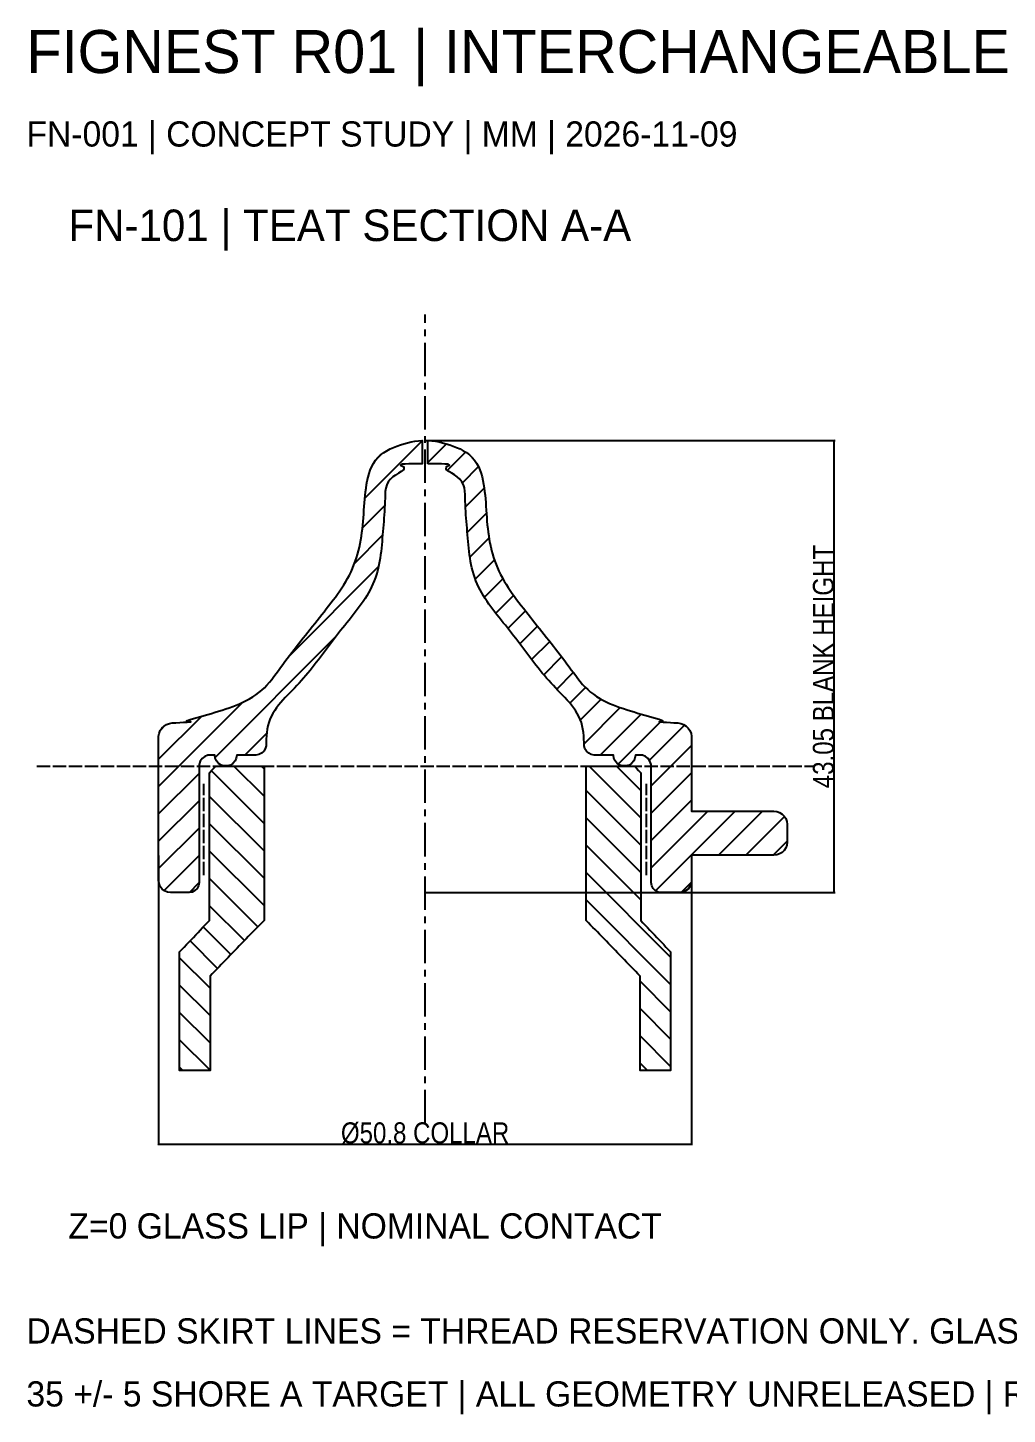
# Model space of a CAD drawing. Header units: millimetres. Extents: x -38 to 149, y -62 to 70.
# Drawn here: x -37.9 to 55.5, y -61.7 to 70.3 of the extents above; entities that cross this region are included whole.
import ezdxf

# ---------------------------------------------------------------- set-up
doc = ezdxf.new("R2010")
doc.units = ezdxf.units.MM
doc.linetypes.add('CENTER', pattern=[5.08, 3.175, -0.635, 0.635, -0.635])
doc.linetypes.add('DASHED', pattern=[1.524, 1.27, -0.254])
for name, color, linetype in [('FN_CENTER', 8, 'Continuous'), ('FN_DATUM', 3, 'Continuous'), ('FN_DIMS', 7, 'Continuous'), ('FN_GLASS_REF', 4, 'Continuous'), ('FN_HATCH_GLASS', 4, 'Continuous'), ('FN_HATCH_RUBBER', 32, 'Continuous'), ('FN_NOTES', 7, 'Continuous'), ('FN_RUBBER', 32, 'Continuous'), ('FN_THREAD_HOLD', 6, 'Continuous')]:
    doc.layers.add(name, color=color, linetype=linetype)
doc.styles.add('OpenSansCondensed-Light', font='OpenSansCondensed-Light.ttf')
doc.dimstyles.new('EZ_M_25_H25_CM', dxfattribs={"dimtxt": 0.0625, "dimasz": 0.0625, "dimexe": 0.09375, "dimexo": 0.03125, "dimgap": 0.025, "dimtad": 1, "dimlfac": 100, "dimzin": 12, "dimdsep": 46, "dimtxsty": 'OpenSansCondensed-Light', "dimtsz": 0.03125, "dimcen": 2.5, "dimazin": 3, "dimtfac": 0.5, "dimtmove": 2, "dimatfit": 3})

msp = doc.modelspace()

# ---------------------------------------------------------------- hatches: boundary and pattern name
at = {"layer": 'FN_HATCH_GLASS'}
h = msp.add_hatch(dxfattribs=at)
h.set_pattern_fill('ANSI31', color=4, scale=0.58, angle=90)
h.paths.add_polyline_path([(-20.55, -0.65), (-20.35, -0.433), (-20.15, -0.217), (-19.95, 0), (-19.95, 0), (-19.643, 0), (-19.337, 0), (-19.03, 0), (-18.723, 0), (-18.417, 0), (-18.11, 0), (-17.803, 0), (-17.497, 0), (-17.19, 0), (-16.883, 0), (-16.577, 0), (-16.27, 0), (-15.963, 0), (-15.657, 0), (-15.35, 0), (-15.35, 0), (-15.35, -0.32), (-15.35, -0.639), (-15.35, -0.959), (-15.35, -1.278), (-15.35, -1.598), (-15.35, -1.917), (-15.35, -2.237), (-15.35, -2.557), (-15.35, -2.876), (-15.35, -3.196), (-15.35, -3.515), (-15.35, -3.835), (-15.35, -4.154), (-15.35, -4.474), (-15.35, -4.793), (-15.35, -5.113), (-15.35, -5.433), (-15.35, -5.752), (-15.35, -6.072), (-15.35, -6.391), (-15.35, -6.711), (-15.35, -7.03), (-15.35, -7.35), (-15.35, -7.67), (-15.35, -7.989), (-15.35, -8.309), (-15.35, -8.628), (-15.35, -8.948), (-15.35, -9.267), (-15.35, -9.587), (-15.35, -9.907), (-15.35, -10.226), (-15.35, -10.546), (-15.35, -10.865), (-15.35, -11.185), (-15.35, -11.504), (-15.35, -11.824), (-15.35, -12.143), (-15.35, -12.463), (-15.35, -12.783), (-15.35, -13.102), (-15.35, -13.422), (-15.35, -13.741), (-15.35, -14.061), (-15.35, -14.38), (-15.35, -14.7), (-15.35, -14.7), (-15.565, -14.921), (-15.779, -15.142), (-15.994, -15.363), (-16.208, -15.583), (-16.423, -15.804), (-16.637, -16.025), (-16.852, -16.246), (-17.067, -16.467), (-17.281, -16.688), (-17.496, -16.908), (-17.71, -17.129), (-17.925, -17.35), (-18.14, -17.571), (-18.354, -17.792), (-18.569, -18.013), (-18.783, -18.233), (-18.998, -18.454), (-19.213, -18.675), (-19.427, -18.896), (-19.642, -19.117), (-19.856, -19.338), (-20.071, -19.558), (-20.285, -19.779), (-20.5, -20), (-20.5, -20), (-20.5, -20.31), (-20.5, -20.621), (-20.5, -20.931), (-20.5, -21.241), (-20.5, -21.552), (-20.5, -21.862), (-20.5, -22.172), (-20.5, -22.483), (-20.5, -22.793), (-20.5, -23.103), (-20.5, -23.414), (-20.5, -23.724), (-20.5, -24.034), (-20.5, -24.345), (-20.5, -24.655), (-20.5, -24.966), (-20.5, -25.276), (-20.5, -25.586), (-20.5, -25.897), (-20.5, -26.207), (-20.5, -26.517), (-20.5, -26.828), (-20.5, -27.138), (-20.5, -27.448), (-20.5, -27.759), (-20.5, -28.069), (-20.5, -28.379), (-20.5, -28.69), (-20.5, -29), (-20.5, -29), (-20.79, -29), (-21.08, -29), (-21.37, -29), (-21.66, -29), (-21.95, -29), (-22.24, -29), (-22.53, -29), (-22.82, -29), (-23.11, -29), (-23.4, -29), (-23.4, -29), (-23.4, -28.686), (-23.4, -28.372), (-23.4, -28.058), (-23.4, -27.744), (-23.4, -27.431), (-23.4, -27.117), (-23.4, -26.803), (-23.4, -26.489), (-23.4, -26.175), (-23.4, -25.861), (-23.4, -25.547), (-23.4, -25.233), (-23.4, -24.919), (-23.4, -24.606), (-23.4, -24.292), (-23.4, -23.978), (-23.4, -23.664), (-23.4, -23.35), (-23.4, -23.036), (-23.4, -22.722), (-23.4, -22.408), (-23.4, -22.094), (-23.4, -21.781), (-23.4, -21.467), (-23.4, -21.153), (-23.4, -20.839), (-23.4, -20.525), (-23.4, -20.211), (-23.4, -19.897), (-23.4, -19.583), (-23.4, -19.269), (-23.4, -18.956), (-23.4, -18.642), (-23.4, -18.328), (-23.4, -18.014), (-23.4, -17.7), (-23.4, -17.7), (-23.181, -17.469), (-22.962, -17.238), (-22.742, -17.008), (-22.523, -16.777), (-22.304, -16.546), (-22.085, -16.315), (-21.865, -16.085), (-21.646, -15.854), (-21.427, -15.623), (-21.208, -15.392), (-20.988, -15.162), (-20.769, -14.931), (-20.55, -14.7), (-20.55, -14.7), (-20.55, -14.381), (-20.55, -14.061), (-20.55, -13.742), (-20.55, -13.423), (-20.55, -13.103), (-20.55, -12.784), (-20.55, -12.465), (-20.55, -12.145), (-20.55, -11.826), (-20.55, -11.507), (-20.55, -11.187), (-20.55, -10.868), (-20.55, -10.549), (-20.55, -10.23), (-20.55, -9.91), (-20.55, -9.591), (-20.55, -9.272), (-20.55, -8.952), (-20.55, -8.633), (-20.55, -8.314), (-20.55, -7.994), (-20.55, -7.675), (-20.55, -7.356), (-20.55, -7.036), (-20.55, -6.717), (-20.55, -6.398), (-20.55, -6.078), (-20.55, -5.759), (-20.55, -5.44), (-20.55, -5.12), (-20.55, -4.801), (-20.55, -4.482), (-20.55, -4.162), (-20.55, -3.843), (-20.55, -3.524), (-20.55, -3.205), (-20.55, -2.885), (-20.55, -2.566), (-20.55, -2.247), (-20.55, -1.927), (-20.55, -1.608), (-20.55, -1.289), (-20.55, -0.969), (-20.55, -0.65)])
h = msp.add_hatch(dxfattribs=at)
h.set_pattern_fill('ANSI31', color=4, scale=0.58, angle=90)
h.paths.add_polyline_path([(15.35, 0), (15.657, 0), (15.963, 0), (16.27, 0), (16.577, 0), (16.883, 0), (17.19, 0), (17.497, 0), (17.803, 0), (18.11, 0), (18.417, 0), (18.723, 0), (19.03, 0), (19.337, 0), (19.643, 0), (19.95, 0), (19.95, 0), (20.15, -0.217), (20.35, -0.433), (20.55, -0.65), (20.55, -0.65), (20.55, -0.969), (20.55, -1.289), (20.55, -1.608), (20.55, -1.927), (20.55, -2.247), (20.55, -2.566), (20.55, -2.885), (20.55, -3.205), (20.55, -3.524), (20.55, -3.843), (20.55, -4.162), (20.55, -4.482), (20.55, -4.801), (20.55, -5.12), (20.55, -5.44), (20.55, -5.759), (20.55, -6.078), (20.55, -6.398), (20.55, -6.717), (20.55, -7.036), (20.55, -7.356), (20.55, -7.675), (20.55, -7.994), (20.55, -8.314), (20.55, -8.633), (20.55, -8.952), (20.55, -9.272), (20.55, -9.591), (20.55, -9.91), (20.55, -10.23), (20.55, -10.549), (20.55, -10.868), (20.55, -11.187), (20.55, -11.507), (20.55, -11.826), (20.55, -12.145), (20.55, -12.465), (20.55, -12.784), (20.55, -13.103), (20.55, -13.423), (20.55, -13.742), (20.55, -14.061), (20.55, -14.381), (20.55, -14.7), (20.55, -14.7), (20.769, -14.931), (20.988, -15.162), (21.208, -15.392), (21.427, -15.623), (21.646, -15.854), (21.865, -16.085), (22.085, -16.315), (22.304, -16.546), (22.523, -16.777), (22.742, -17.008), (22.962, -17.238), (23.181, -17.469), (23.4, -17.7), (23.4, -17.7), (23.4, -18.014), (23.4, -18.328), (23.4, -18.642), (23.4, -18.956), (23.4, -19.269), (23.4, -19.583), (23.4, -19.897), (23.4, -20.211), (23.4, -20.525), (23.4, -20.839), (23.4, -21.153), (23.4, -21.467), (23.4, -21.781), (23.4, -22.094), (23.4, -22.408), (23.4, -22.722), (23.4, -23.036), (23.4, -23.35), (23.4, -23.664), (23.4, -23.978), (23.4, -24.292), (23.4, -24.606), (23.4, -24.919), (23.4, -25.233), (23.4, -25.547), (23.4, -25.861), (23.4, -26.175), (23.4, -26.489), (23.4, -26.803), (23.4, -27.117), (23.4, -27.431), (23.4, -27.744), (23.4, -28.058), (23.4, -28.372), (23.4, -28.686), (23.4, -29), (23.4, -29), (23.11, -29), (22.82, -29), (22.53, -29), (22.24, -29), (21.95, -29), (21.66, -29), (21.37, -29), (21.08, -29), (20.79, -29), (20.5, -29), (20.5, -29), (20.5, -28.69), (20.5, -28.379), (20.5, -28.069), (20.5, -27.759), (20.5, -27.448), (20.5, -27.138), (20.5, -26.828), (20.5, -26.517), (20.5, -26.207), (20.5, -25.897), (20.5, -25.586), (20.5, -25.276), (20.5, -24.966), (20.5, -24.655), (20.5, -24.345), (20.5, -24.034), (20.5, -23.724), (20.5, -23.414), (20.5, -23.103), (20.5, -22.793), (20.5, -22.483), (20.5, -22.172), (20.5, -21.862), (20.5, -21.552), (20.5, -21.241), (20.5, -20.931), (20.5, -20.621), (20.5, -20.31), (20.5, -20), (20.5, -20), (20.285, -19.779), (20.071, -19.558), (19.856, -19.338), (19.642, -19.117), (19.427, -18.896), (19.212, -18.675), (18.998, -18.454), (18.783, -18.233), (18.569, -18.013), (18.354, -17.792), (18.14, -17.571), (17.925, -17.35), (17.71, -17.129), (17.496, -16.908), (17.281, -16.688), (17.067, -16.467), (16.852, -16.246), (16.637, -16.025), (16.423, -15.804), (16.208, -15.583), (15.994, -15.363), (15.779, -15.142), (15.565, -14.921), (15.35, -14.7), (15.35, -14.7), (15.35, -14.38), (15.35, -14.061), (15.35, -13.741), (15.35, -13.422), (15.35, -13.102), (15.35, -12.783), (15.35, -12.463), (15.35, -12.143), (15.35, -11.824), (15.35, -11.504), (15.35, -11.185), (15.35, -10.865), (15.35, -10.546), (15.35, -10.226), (15.35, -9.907), (15.35, -9.587), (15.35, -9.267), (15.35, -8.948), (15.35, -8.628), (15.35, -8.309), (15.35, -7.989), (15.35, -7.67), (15.35, -7.35), (15.35, -7.03), (15.35, -6.711), (15.35, -6.391), (15.35, -6.072), (15.35, -5.752), (15.35, -5.433), (15.35, -5.113), (15.35, -4.793), (15.35, -4.474), (15.35, -4.154), (15.35, -3.835), (15.35, -3.515), (15.35, -3.196), (15.35, -2.876), (15.35, -2.557), (15.35, -2.237), (15.35, -1.917), (15.35, -1.598), (15.35, -1.278), (15.35, -0.959), (15.35, -0.639), (15.35, -0.32), (15.35, 0)])
at = {"layer": 'FN_HATCH_RUBBER'}
h = msp.add_hatch(dxfattribs=at)
h.set_pattern_fill('ANSI31', color=32, scale=0.58)
h.paths.add_polyline_path([(-24.1, 4.1), (-23.746, 4.121), (-23.392, 4.142), (-23.038, 4.163), (-22.686, 4.182), (-22.337, 4.205), (-22.511, 4.2), (-22.734, 4.295), (-22.404, 4.425), (-22.065, 4.53), (-21.726, 4.63), (-21.385, 4.727), (-21.044, 4.823), (-20.703, 4.92), (-20.363, 5.018), (-20.023, 5.118), (-19.684, 5.22), (-19.346, 5.324), (-19.009, 5.433), (-18.673, 5.546), (-18.34, 5.665), (-18.009, 5.792), (-17.682, 5.928), (-17.359, 6.074), (-17.042, 6.23), (-16.731, 6.399), (-16.427, 6.582), (-16.133, 6.778), (-15.849, 6.99), (-15.577, 7.217), (-15.318, 7.458), (-15.072, 7.713), (-14.84, 7.98), (-14.618, 8.256), (-14.404, 8.538), (-14.195, 8.824), (-13.987, 9.111), (-13.778, 9.396), (-13.566, 9.681), (-13.354, 9.964), (-13.14, 10.246), (-12.925, 10.527), (-12.709, 10.808), (-12.491, 11.087), (-12.274, 11.367), (-12.055, 11.645), (-11.836, 11.924), (-11.617, 12.201), (-11.397, 12.479), (-11.177, 12.756), (-10.956, 13.034), (-10.736, 13.311), (-10.515, 13.588), (-10.294, 13.865), (-10.074, 14.142), (-9.854, 14.419), (-9.633, 14.696), (-9.414, 14.974), (-9.195, 15.252), (-8.978, 15.532), (-8.763, 15.814), (-8.551, 16.098), (-8.343, 16.384), (-8.14, 16.674), (-7.942, 16.968), (-7.75, 17.265), (-7.565, 17.567), (-7.388, 17.874), (-7.22, 18.186), (-7.062, 18.502), (-6.915, 18.824), (-6.779, 19.151), (-6.655, 19.483), (-6.543, 19.819), (-6.441, 20.158), (-6.349, 20.5), (-6.266, 20.844), (-6.193, 21.191), (-6.127, 21.539), (-6.069, 21.888), (-6.018, 22.239), (-5.974, 22.59), (-5.935, 22.942), (-5.903, 23.294), (-5.874, 23.647), (-5.849, 24.001), (-5.825, 24.354), (-5.802, 24.707), (-5.777, 25.06), (-5.748, 25.413), (-5.716, 25.766), (-5.677, 26.118), (-5.632, 26.469), (-5.578, 26.819), (-5.513, 27.167), (-5.435, 27.513), (-5.341, 27.854), (-5.226, 28.189), (-5.088, 28.515), (-4.922, 28.828), (-4.725, 29.122), (-4.496, 29.391), (-4.236, 29.631), (-3.952, 29.844), (-3.652, 30.031), (-3.339, 30.196), (-3.017, 30.343), (-2.688, 30.474), (-2.354, 30.593), (-2.016, 30.699), (-1.674, 30.792), (-1.329, 30.869), (-0.98, 30.929), (-0.628, 30.971), (-0.275, 30.995), (-0.275, 30.995), (-0.275, 30.678), (-0.275, 30.362), (-0.275, 30.045), (-0.275, 29.729), (-0.275, 29.413), (-0.275, 29.096), (-0.275, 28.78), (-0.275, 28.78), (-0.595, 28.779), (-0.913, 28.778), (-1.236, 28.775), (-1.556, 28.771), (-1.892, 28.763), (-2.209, 28.746), (-2.329, 28.645), (-2.033, 28.51), (-2.02, 28.253), (-2.275, 28.059), (-2.545, 27.888), (-2.814, 27.716), (-3.074, 27.531), (-3.313, 27.319), (-3.51, 27.068), (-3.654, 26.784), (-3.745, 26.478), (-3.793, 26.163), (-3.812, 25.844), (-3.819, 25.525), (-3.828, 25.206), (-3.841, 24.887), (-3.857, 24.568), (-3.876, 24.25), (-3.897, 23.931), (-3.921, 23.613), (-3.946, 23.295), (-3.972, 22.977), (-3.999, 22.659), (-4.025, 22.34), (-4.051, 22.022), (-4.077, 21.704), (-4.105, 21.386), (-4.134, 21.068), (-4.167, 20.751), (-4.203, 20.434), (-4.244, 20.117), (-4.29, 19.801), (-4.343, 19.487), (-4.403, 19.173), (-4.471, 18.861), (-4.548, 18.552), (-4.635, 18.244), (-4.733, 17.941), (-4.843, 17.641), (-4.966, 17.346), (-5.099, 17.056), (-5.244, 16.772), (-5.397, 16.492), (-5.559, 16.217), (-5.728, 15.946), (-5.904, 15.68), (-6.086, 15.417), (-6.272, 15.158), (-6.462, 14.902), (-6.656, 14.648), (-6.852, 14.396), (-7.05, 14.146), (-7.25, 13.897), (-7.45, 13.648), (-7.65, 13.4), (-7.85, 13.151), (-8.049, 12.901), (-8.246, 12.65), (-8.442, 12.398), (-8.636, 12.145), (-8.829, 11.89), (-9.021, 11.636), (-9.213, 11.381), (-9.405, 11.126), (-9.597, 10.87), (-9.789, 10.616), (-9.982, 10.361), (-10.176, 10.108), (-10.371, 9.855), (-10.568, 9.604), (-10.767, 9.354), (-10.967, 9.106), (-11.17, 8.859), (-11.375, 8.615), (-11.583, 8.373), (-11.794, 8.133), (-12.008, 7.897), (-12.226, 7.663), (-12.446, 7.432), (-12.668, 7.202), (-12.89, 6.973), (-13.112, 6.744), (-13.331, 6.512), (-13.547, 6.276), (-13.757, 6.036), (-13.961, 5.791), (-14.155, 5.537), (-14.338, 5.276), (-14.506, 5.005), (-14.657, 4.723), (-14.787, 4.432), (-14.894, 4.131), (-14.977, 3.823), (-15.041, 3.51), (-15.087, 3.195), (-15.118, 2.877), (-15.137, 2.558), (-15.147, 2.239), (-15.15, 1.92), (-15.15, 1.92), (-15.234, 1.651), (-15.385, 1.414), (-15.593, 1.224), (-15.844, 1.095), (-16.119, 1.036), (-16.4, 1.05), (-16.4, 1.05), (-16.71, 1.05), (-17.02, 1.05), (-17.33, 1.05), (-17.64, 1.05), (-17.95, 1.05), (-17.95, 1.05), (-17.993, 0.754), (-18.117, 0.482), (-18.312, 0.256), (-18.564, 0.095), (-18.851, 0.011), (-19.149, 0.011), (-19.436, 0.095), (-19.688, 0.256), (-19.883, 0.482), (-20.007, 0.754), (-20.05, 1.05), (-20.05, 1.05), (-20.225, 1.05), (-20.4, 1.05), (-20.4, 1.05), (-20.711, 1.021), (-21.002, 0.905), (-21.248, 0.712), (-21.43, 0.458), (-21.534, 0.162), (-21.55, -0.15), (-21.55, -0.15), (-21.55, -0.463), (-21.55, -0.776), (-21.55, -1.089), (-21.55, -1.401), (-21.55, -1.714), (-21.55, -2.027), (-21.55, -2.34), (-21.55, -2.653), (-21.55, -2.966), (-21.55, -3.279), (-21.55, -3.591), (-21.55, -3.904), (-21.55, -4.217), (-21.55, -4.53), (-21.55, -4.843), (-21.55, -5.156), (-21.55, -5.469), (-21.55, -5.781), (-21.55, -6.094), (-21.55, -6.407), (-21.55, -6.72), (-21.55, -7.033), (-21.55, -7.346), (-21.55, -7.659), (-21.55, -7.971), (-21.55, -8.284), (-21.55, -8.597), (-21.55, -8.91), (-21.55, -9.223), (-21.55, -9.536), (-21.55, -9.849), (-21.55, -10.161), (-21.55, -10.474), (-21.55, -10.787), (-21.55, -11.1), (-21.55, -11.1), (-21.596, -11.394), (-21.731, -11.659), (-21.941, -11.869), (-22.206, -12.004), (-22.5, -12.05), (-22.5, -12.05), (-22.792, -12.05), (-23.083, -12.05), (-23.375, -12.05), (-23.667, -12.05), (-23.958, -12.05), (-24.25, -12.05), (-24.25, -12.05), (-24.548, -12.011), (-24.825, -11.896), (-25.063, -11.713), (-25.246, -11.475), (-25.361, -11.198), (-25.4, -10.9), (-25.4, -10.9), (-25.4, -10.587), (-25.4, -10.274), (-25.4, -9.962), (-25.4, -9.649), (-25.4, -9.336), (-25.4, -9.023), (-25.4, -8.71), (-25.4, -8.398), (-25.4, -8.085), (-25.4, -7.772), (-25.4, -7.459), (-25.4, -7.147), (-25.4, -6.834), (-25.4, -6.521), (-25.4, -6.208), (-25.4, -5.895), (-25.4, -5.583), (-25.4, -5.27), (-25.4, -4.957), (-25.4, -4.644), (-25.4, -4.331), (-25.4, -4.019), (-25.4, -3.706), (-25.4, -3.393), (-25.4, -3.08), (-25.4, -2.767), (-25.4, -2.455), (-25.4, -2.142), (-25.4, -1.829), (-25.4, -1.516), (-25.4, -1.203), (-25.4, -0.891), (-25.4, -0.578), (-25.4, -0.265), (-25.4, 0.048), (-25.4, 0.36), (-25.4, 0.673), (-25.4, 0.986), (-25.4, 1.299), (-25.4, 1.612), (-25.4, 1.924), (-25.4, 2.237), (-25.4, 2.55), (-25.4, 2.55), (-25.402, 2.832), (-25.348, 3.109), (-25.239, 3.369), (-25.081, 3.602), (-24.879, 3.799), (-24.641, 3.951), (-24.378, 4.053), (-24.1, 4.1)])
h = msp.add_hatch(dxfattribs=at)
h.set_pattern_fill('ANSI31', color=32, scale=0.58)
h.paths.add_polyline_path([(0.275, 28.78), (0.275, 29.096), (0.275, 29.413), (0.275, 29.729), (0.275, 30.045), (0.275, 30.362), (0.275, 30.678), (0.275, 30.995), (0.275, 30.995), (0.627, 30.971), (0.978, 30.929), (1.326, 30.87), (1.67, 30.793), (2.011, 30.701), (2.348, 30.595), (2.68, 30.477), (3.009, 30.347), (3.33, 30.201), (3.642, 30.036), (3.942, 29.85), (4.226, 29.64), (4.486, 29.401), (4.716, 29.134), (4.914, 28.842), (5.081, 28.531), (5.22, 28.206), (5.335, 27.873), (5.43, 27.533), (5.509, 27.189), (5.574, 26.842), (5.628, 26.493), (5.674, 26.143), (5.713, 25.792), (5.746, 25.44), (5.775, 25.088), (5.8, 24.736), (5.823, 24.384), (5.847, 24.032), (5.872, 23.68), (5.9, 23.328), (5.932, 22.976), (5.97, 22.625), (6.013, 22.275), (6.063, 21.925), (6.12, 21.577), (6.185, 21.23), (6.258, 20.884), (6.339, 20.541), (6.429, 20.2), (6.529, 19.861), (6.64, 19.526), (6.762, 19.195), (6.896, 18.868), (7.041, 18.546), (7.197, 18.23), (7.363, 17.918), (7.539, 17.612), (7.722, 17.31), (7.912, 17.013), (8.109, 16.719), (8.311, 16.43), (8.518, 16.144), (8.728, 15.86), (8.942, 15.579), (9.158, 15.3), (9.376, 15.022), (9.594, 14.745), (9.814, 14.469), (10.034, 14.192), (10.253, 13.916), (10.473, 13.64), (10.693, 13.364), (10.913, 13.088), (11.133, 12.811), (11.353, 12.535), (11.572, 12.258), (11.791, 11.981), (12.009, 11.704), (12.227, 11.426), (12.444, 11.148), (12.661, 10.869), (12.877, 10.59), (13.092, 10.309), (13.305, 10.028), (13.517, 9.746), (13.728, 9.463), (13.937, 9.178), (14.145, 8.893), (14.353, 8.608), (14.564, 8.325), (14.783, 8.048), (15.012, 7.78), (15.254, 7.522), (15.508, 7.278), (15.776, 7.048), (16.056, 6.833), (16.347, 6.633), (16.647, 6.448), (16.955, 6.276), (17.27, 6.116), (17.59, 5.968), (17.916, 5.83), (18.244, 5.701), (18.576, 5.58), (18.91, 5.465), (19.246, 5.356), (19.583, 5.251), (19.921, 5.148), (20.26, 5.048), (20.599, 4.95), (20.939, 4.853), (21.279, 4.757), (21.619, 4.66), (21.957, 4.562), (22.296, 4.46), (22.631, 4.343), (22.632, 4.204), (22.306, 4.203), (22.68, 4.183), (23.017, 4.164), (23.376, 4.143), (23.715, 4.123), (24.1, 4.1), (24.1, 4.1), (24.378, 4.053), (24.641, 3.951), (24.879, 3.799), (25.081, 3.602), (25.239, 3.369), (25.348, 3.109), (25.402, 2.832), (25.4, 2.55), (25.4, 2.55), (25.4, 2.239), (25.4, 1.927), (25.4, 1.616), (25.4, 1.305), (25.4, 0.993), (25.4, 0.682), (25.4, 0.37), (25.4, 0.059), (25.4, -0.252), (25.4, -0.564), (25.4, -0.875), (25.4, -1.186), (25.4, -1.498), (25.4, -1.809), (25.4, -2.12), (25.4, -2.432), (25.4, -2.743), (25.4, -3.055), (25.4, -3.366), (25.4, -3.677), (25.4, -3.989), (25.4, -4.3), (25.4, -4.3), (25.714, -4.3), (26.028, -4.3), (26.342, -4.3), (26.656, -4.3), (26.97, -4.3), (27.284, -4.3), (27.598, -4.3), (27.912, -4.3), (28.226, -4.3), (28.54, -4.3), (28.854, -4.3), (29.168, -4.3), (29.482, -4.3), (29.796, -4.3), (30.11, -4.3), (30.424, -4.3), (30.738, -4.3), (31.052, -4.3), (31.366, -4.3), (31.68, -4.3), (31.994, -4.3), (32.308, -4.3), (32.622, -4.3), (32.936, -4.3), (33.25, -4.3), (33.25, -4.3), (33.528, -4.331), (33.792, -4.424), (34.029, -4.573), (34.227, -4.771), (34.376, -5.008), (34.469, -5.272), (34.5, -5.55), (34.5, -5.55), (34.5, -5.833), (34.5, -6.117), (34.5, -6.4), (34.5, -6.683), (34.5, -6.967), (34.5, -7.25), (34.5, -7.25), (34.469, -7.528), (34.376, -7.792), (34.227, -8.029), (34.029, -8.227), (33.792, -8.376), (33.528, -8.469), (33.25, -8.5), (33.25, -8.5), (32.936, -8.5), (32.622, -8.5), (32.308, -8.5), (31.994, -8.5), (31.68, -8.5), (31.366, -8.5), (31.052, -8.5), (30.738, -8.5), (30.424, -8.5), (30.11, -8.5), (29.796, -8.5), (29.482, -8.5), (29.168, -8.5), (28.854, -8.5), (28.54, -8.5), (28.226, -8.5), (27.912, -8.5), (27.598, -8.5), (27.284, -8.5), (26.97, -8.5), (26.656, -8.5), (26.342, -8.5), (26.028, -8.5), (25.714, -8.5), (25.4, -8.5), (25.4, -8.5), (25.4, -8.8), (25.4, -9.1), (25.4, -9.4), (25.4, -9.7), (25.4, -10), (25.4, -10.3), (25.4, -10.6), (25.4, -10.9), (25.4, -10.9), (25.361, -11.198), (25.246, -11.475), (25.063, -11.713), (24.825, -11.896), (24.548, -12.011), (24.25, -12.05), (24.25, -12.05), (23.958, -12.05), (23.667, -12.05), (23.375, -12.05), (23.083, -12.05), (22.792, -12.05), (22.5, -12.05), (22.5, -12.05), (22.206, -12.004), (21.941, -11.869), (21.731, -11.659), (21.596, -11.394), (21.55, -11.1), (21.55, -11.1), (21.55, -10.787), (21.55, -10.474), (21.55, -10.161), (21.55, -9.849), (21.55, -9.536), (21.55, -9.223), (21.55, -8.91), (21.55, -8.597), (21.55, -8.284), (21.55, -7.971), (21.55, -7.659), (21.55, -7.346), (21.55, -7.033), (21.55, -6.72), (21.55, -6.407), (21.55, -6.094), (21.55, -5.781), (21.55, -5.469), (21.55, -5.156), (21.55, -4.843), (21.55, -4.53), (21.55, -4.217), (21.55, -3.904), (21.55, -3.591), (21.55, -3.279), (21.55, -2.966), (21.55, -2.653), (21.55, -2.34), (21.55, -2.027), (21.55, -1.714), (21.55, -1.401), (21.55, -1.089), (21.55, -0.776), (21.55, -0.463), (21.55, -0.15), (21.55, -0.15), (21.534, 0.162), (21.43, 0.458), (21.248, 0.712), (21.002, 0.905), (20.711, 1.021), (20.4, 1.05), (20.4, 1.05), (20.225, 1.05), (20.05, 1.05), (20.05, 1.05), (20.007, 0.754), (19.883, 0.482), (19.688, 0.256), (19.436, 0.095), (19.149, 0.011), (18.851, 0.011), (18.564, 0.095), (18.312, 0.256), (18.117, 0.482), (17.993, 0.754), (17.95, 1.05), (17.95, 1.05), (17.64, 1.05), (17.33, 1.05), (17.02, 1.05), (16.71, 1.05), (16.4, 1.05), (16.4, 1.05), (16.119, 1.036), (15.844, 1.095), (15.593, 1.224), (15.385, 1.414), (15.234, 1.651), (15.15, 1.92), (15.15, 1.92), (15.147, 2.239), (15.137, 2.559), (15.118, 2.877), (15.087, 3.195), (15.041, 3.511), (14.977, 3.824), (14.893, 4.132), (14.787, 4.432), (14.657, 4.724), (14.506, 5.005), (14.338, 5.276), (14.155, 5.538), (13.96, 5.791), (13.757, 6.037), (13.546, 6.277), (13.33, 6.513), (13.111, 6.745), (12.889, 6.974), (12.667, 7.203), (12.445, 7.433), (12.225, 7.664), (12.007, 7.898), (11.793, 8.135), (11.582, 8.374), (11.374, 8.616), (11.169, 8.861), (10.966, 9.107), (10.765, 9.356), (10.567, 9.606), (10.37, 9.857), (10.175, 10.11), (9.981, 10.363), (9.788, 10.618), (9.595, 10.873), (9.403, 11.128), (9.212, 11.383), (9.02, 11.638), (8.827, 11.893), (8.634, 12.147), (8.44, 12.4), (8.244, 12.653), (8.047, 12.904), (7.848, 13.154), (7.648, 13.403), (7.448, 13.651), (7.248, 13.9), (7.048, 14.149), (6.85, 14.399), (6.653, 14.651), (6.46, 14.905), (6.27, 15.161), (6.083, 15.421), (5.902, 15.683), (5.726, 15.95), (5.557, 16.221), (5.395, 16.496), (5.242, 16.776), (5.097, 17.061), (4.964, 17.351), (4.842, 17.646), (4.732, 17.945), (4.634, 18.249), (4.547, 18.556), (4.47, 18.866), (4.402, 19.178), (4.342, 19.492), (4.29, 19.807), (4.243, 20.123), (4.203, 20.439), (4.166, 20.756), (4.134, 21.074), (4.104, 21.392), (4.077, 21.71), (4.05, 22.028), (4.024, 22.346), (3.998, 22.665), (3.972, 22.983), (3.946, 23.301), (3.921, 23.619), (3.897, 23.938), (3.875, 24.256), (3.856, 24.575), (3.84, 24.894), (3.828, 25.213), (3.819, 25.532), (3.812, 25.851), (3.792, 26.17), (3.744, 26.485), (3.652, 26.79), (3.506, 27.074), (3.308, 27.323), (3.069, 27.535), (2.808, 27.72), (2.538, 27.892), (2.268, 28.063), (2.015, 28.257), (2.039, 28.513), (2.331, 28.646), (2.193, 28.748), (1.878, 28.763), (1.557, 28.771), (1.252, 28.775), (0.921, 28.778), (0.616, 28.779), (0.275, 28.78)])

# ---------------------------------------------------------------- linework, layer by layer
at = {"layer": 'FN_CENTER', "linetype": 'CENTER'}
msp.add_line((0, -34), (0, 43), dxfattribs=at)
at = {"layer": 'FN_DATUM', "linetype": 'DASHED'}
msp.add_line((-37, 0), (37, 0), dxfattribs=at)
at = {"layer": 'FN_GLASS_REF'}
for points in [[(-20.55, -0.65), (-20.35, -0.433), (-20.15, -0.217), (-19.95, 0), (-19.95, 0), (-19.643, 0), (-19.337, 0), (-19.03, 0), (-18.723, 0), (-18.417, 0), (-18.11, 0), (-17.803, 0), (-17.497, 0), (-17.19, 0), (-16.883, 0), (-16.577, 0), (-16.27, 0), (-15.963, 0), (-15.657, 0), (-15.35, 0), (-15.35, 0), (-15.35, -0.32), (-15.35, -0.639), (-15.35, -0.959), (-15.35, -1.278), (-15.35, -1.598), (-15.35, -1.917), (-15.35, -2.237), (-15.35, -2.557), (-15.35, -2.876), (-15.35, -3.196), (-15.35, -3.515), (-15.35, -3.835), (-15.35, -4.154), (-15.35, -4.474), (-15.35, -4.793), (-15.35, -5.113), (-15.35, -5.433), (-15.35, -5.752), (-15.35, -6.072), (-15.35, -6.391), (-15.35, -6.711), (-15.35, -7.03), (-15.35, -7.35), (-15.35, -7.67), (-15.35, -7.989), (-15.35, -8.309), (-15.35, -8.628), (-15.35, -8.948), (-15.35, -9.267), (-15.35, -9.587), (-15.35, -9.907), (-15.35, -10.226), (-15.35, -10.546), (-15.35, -10.865), (-15.35, -11.185), (-15.35, -11.504), (-15.35, -11.824), (-15.35, -12.143), (-15.35, -12.463), (-15.35, -12.783), (-15.35, -13.102), (-15.35, -13.422), (-15.35, -13.741), (-15.35, -14.061), (-15.35, -14.38), (-15.35, -14.7), (-15.35, -14.7), (-15.565, -14.921), (-15.779, -15.142), (-15.994, -15.363), (-16.208, -15.583), (-16.423, -15.804), (-16.637, -16.025), (-16.852, -16.246), (-17.067, -16.467), (-17.281, -16.688), (-17.496, -16.908), (-17.71, -17.129), (-17.925, -17.35), (-18.14, -17.571), (-18.354, -17.792), (-18.569, -18.013), (-18.783, -18.233), (-18.998, -18.454), (-19.213, -18.675), (-19.427, -18.896), (-19.642, -19.117), (-19.856, -19.338), (-20.071, -19.558), (-20.285, -19.779), (-20.5, -20), (-20.5, -20), (-20.5, -20.31), (-20.5, -20.621), (-20.5, -20.931), (-20.5, -21.241), (-20.5, -21.552), (-20.5, -21.862), (-20.5, -22.172), (-20.5, -22.483), (-20.5, -22.793), (-20.5, -23.103), (-20.5, -23.414), (-20.5, -23.724), (-20.5, -24.034), (-20.5, -24.345), (-20.5, -24.655), (-20.5, -24.966), (-20.5, -25.276), (-20.5, -25.586), (-20.5, -25.897), (-20.5, -26.207), (-20.5, -26.517), (-20.5, -26.828), (-20.5, -27.138), (-20.5, -27.448), (-20.5, -27.759), (-20.5, -28.069), (-20.5, -28.379), (-20.5, -28.69), (-20.5, -29), (-20.5, -29), (-20.79, -29), (-21.08, -29), (-21.37, -29), (-21.66, -29), (-21.95, -29), (-22.24, -29), (-22.53, -29), (-22.82, -29), (-23.11, -29), (-23.4, -29), (-23.4, -29), (-23.4, -28.686), (-23.4, -28.372), (-23.4, -28.058), (-23.4, -27.744), (-23.4, -27.431), (-23.4, -27.117), (-23.4, -26.803), (-23.4, -26.489), (-23.4, -26.175), (-23.4, -25.861), (-23.4, -25.547), (-23.4, -25.233), (-23.4, -24.919), (-23.4, -24.606), (-23.4, -24.292), (-23.4, -23.978), (-23.4, -23.664), (-23.4, -23.35), (-23.4, -23.036), (-23.4, -22.722), (-23.4, -22.408), (-23.4, -22.094), (-23.4, -21.781), (-23.4, -21.467), (-23.4, -21.153), (-23.4, -20.839), (-23.4, -20.525), (-23.4, -20.211), (-23.4, -19.897), (-23.4, -19.583), (-23.4, -19.269), (-23.4, -18.956), (-23.4, -18.642), (-23.4, -18.328), (-23.4, -18.014), (-23.4, -17.7), (-23.4, -17.7), (-23.181, -17.469), (-22.962, -17.238), (-22.742, -17.008), (-22.523, -16.777), (-22.304, -16.546), (-22.085, -16.315), (-21.865, -16.085), (-21.646, -15.854), (-21.427, -15.623), (-21.208, -15.392), (-20.988, -15.162), (-20.769, -14.931), (-20.55, -14.7), (-20.55, -14.7), (-20.55, -14.381), (-20.55, -14.061), (-20.55, -13.742), (-20.55, -13.423), (-20.55, -13.103), (-20.55, -12.784), (-20.55, -12.465), (-20.55, -12.145), (-20.55, -11.826), (-20.55, -11.507), (-20.55, -11.187), (-20.55, -10.868), (-20.55, -10.549), (-20.55, -10.23), (-20.55, -9.91), (-20.55, -9.591), (-20.55, -9.272), (-20.55, -8.952), (-20.55, -8.633), (-20.55, -8.314), (-20.55, -7.994), (-20.55, -7.675), (-20.55, -7.356), (-20.55, -7.036), (-20.55, -6.717), (-20.55, -6.398), (-20.55, -6.078), (-20.55, -5.759), (-20.55, -5.44), (-20.55, -5.12), (-20.55, -4.801), (-20.55, -4.482), (-20.55, -4.162), (-20.55, -3.843), (-20.55, -3.524), (-20.55, -3.205), (-20.55, -2.885), (-20.55, -2.566), (-20.55, -2.247), (-20.55, -1.927), (-20.55, -1.608), (-20.55, -1.289), (-20.55, -0.969), (-20.55, -0.65)], [(15.35, 0), (15.657, 0), (15.963, 0), (16.27, 0), (16.577, 0), (16.883, 0), (17.19, 0), (17.497, 0), (17.803, 0), (18.11, 0), (18.417, 0), (18.723, 0), (19.03, 0), (19.337, 0), (19.643, 0), (19.95, 0), (19.95, 0), (20.15, -0.217), (20.35, -0.433), (20.55, -0.65), (20.55, -0.65), (20.55, -0.969), (20.55, -1.289), (20.55, -1.608), (20.55, -1.927), (20.55, -2.247), (20.55, -2.566), (20.55, -2.885), (20.55, -3.205), (20.55, -3.524), (20.55, -3.843), (20.55, -4.162), (20.55, -4.482), (20.55, -4.801), (20.55, -5.12), (20.55, -5.44), (20.55, -5.759), (20.55, -6.078), (20.55, -6.398), (20.55, -6.717), (20.55, -7.036), (20.55, -7.356), (20.55, -7.675), (20.55, -7.994), (20.55, -8.314), (20.55, -8.633), (20.55, -8.952), (20.55, -9.272), (20.55, -9.591), (20.55, -9.91), (20.55, -10.23), (20.55, -10.549), (20.55, -10.868), (20.55, -11.187), (20.55, -11.507), (20.55, -11.826), (20.55, -12.145), (20.55, -12.465), (20.55, -12.784), (20.55, -13.103), (20.55, -13.423), (20.55, -13.742), (20.55, -14.061), (20.55, -14.381), (20.55, -14.7), (20.55, -14.7), (20.769, -14.931), (20.988, -15.162), (21.208, -15.392), (21.427, -15.623), (21.646, -15.854), (21.865, -16.085), (22.085, -16.315), (22.304, -16.546), (22.523, -16.777), (22.742, -17.008), (22.962, -17.238), (23.181, -17.469), (23.4, -17.7), (23.4, -17.7), (23.4, -18.014), (23.4, -18.328), (23.4, -18.642), (23.4, -18.956), (23.4, -19.269), (23.4, -19.583), (23.4, -19.897), (23.4, -20.211), (23.4, -20.525), (23.4, -20.839), (23.4, -21.153), (23.4, -21.467), (23.4, -21.781), (23.4, -22.094), (23.4, -22.408), (23.4, -22.722), (23.4, -23.036), (23.4, -23.35), (23.4, -23.664), (23.4, -23.978), (23.4, -24.292), (23.4, -24.606), (23.4, -24.919), (23.4, -25.233), (23.4, -25.547), (23.4, -25.861), (23.4, -26.175), (23.4, -26.489), (23.4, -26.803), (23.4, -27.117), (23.4, -27.431), (23.4, -27.744), (23.4, -28.058), (23.4, -28.372), (23.4, -28.686), (23.4, -29), (23.4, -29), (23.11, -29), (22.82, -29), (22.53, -29), (22.24, -29), (21.95, -29), (21.66, -29), (21.37, -29), (21.08, -29), (20.79, -29), (20.5, -29), (20.5, -29), (20.5, -28.69), (20.5, -28.379), (20.5, -28.069), (20.5, -27.759), (20.5, -27.448), (20.5, -27.138), (20.5, -26.828), (20.5, -26.517), (20.5, -26.207), (20.5, -25.897), (20.5, -25.586), (20.5, -25.276), (20.5, -24.966), (20.5, -24.655), (20.5, -24.345), (20.5, -24.034), (20.5, -23.724), (20.5, -23.414), (20.5, -23.103), (20.5, -22.793), (20.5, -22.483), (20.5, -22.172), (20.5, -21.862), (20.5, -21.552), (20.5, -21.241), (20.5, -20.931), (20.5, -20.621), (20.5, -20.31), (20.5, -20), (20.5, -20), (20.285, -19.779), (20.071, -19.558), (19.856, -19.338), (19.642, -19.117), (19.427, -18.896), (19.212, -18.675), (18.998, -18.454), (18.783, -18.233), (18.569, -18.013), (18.354, -17.792), (18.14, -17.571), (17.925, -17.35), (17.71, -17.129), (17.496, -16.908), (17.281, -16.688), (17.067, -16.467), (16.852, -16.246), (16.637, -16.025), (16.423, -15.804), (16.208, -15.583), (15.994, -15.363), (15.779, -15.142), (15.565, -14.921), (15.35, -14.7), (15.35, -14.7), (15.35, -14.38), (15.35, -14.061), (15.35, -13.741), (15.35, -13.422), (15.35, -13.102), (15.35, -12.783), (15.35, -12.463), (15.35, -12.143), (15.35, -11.824), (15.35, -11.504), (15.35, -11.185), (15.35, -10.865), (15.35, -10.546), (15.35, -10.226), (15.35, -9.907), (15.35, -9.587), (15.35, -9.267), (15.35, -8.948), (15.35, -8.628), (15.35, -8.309), (15.35, -7.989), (15.35, -7.67), (15.35, -7.35), (15.35, -7.03), (15.35, -6.711), (15.35, -6.391), (15.35, -6.072), (15.35, -5.752), (15.35, -5.433), (15.35, -5.113), (15.35, -4.793), (15.35, -4.474), (15.35, -4.154), (15.35, -3.835), (15.35, -3.515), (15.35, -3.196), (15.35, -2.876), (15.35, -2.557), (15.35, -2.237), (15.35, -1.917), (15.35, -1.598), (15.35, -1.278), (15.35, -0.959), (15.35, -0.639), (15.35, -0.32), (15.35, 0)]]:
    msp.add_lwpolyline(points, close=True, dxfattribs=at)
at = {"layer": 'FN_RUBBER'}
for points in [[(-24.1, 4.1), (-23.746, 4.121), (-23.392, 4.142), (-23.038, 4.163), (-22.686, 4.182), (-22.337, 4.205), (-22.511, 4.2), (-22.734, 4.295), (-22.404, 4.425), (-22.065, 4.53), (-21.726, 4.63), (-21.385, 4.727), (-21.044, 4.823), (-20.703, 4.92), (-20.363, 5.018), (-20.023, 5.118), (-19.684, 5.22), (-19.346, 5.324), (-19.009, 5.433), (-18.673, 5.546), (-18.34, 5.665), (-18.009, 5.792), (-17.682, 5.928), (-17.359, 6.074), (-17.042, 6.23), (-16.731, 6.399), (-16.427, 6.582), (-16.133, 6.778), (-15.849, 6.99), (-15.577, 7.217), (-15.318, 7.458), (-15.072, 7.713), (-14.84, 7.98), (-14.618, 8.256), (-14.404, 8.538), (-14.195, 8.824), (-13.987, 9.111), (-13.778, 9.396), (-13.566, 9.681), (-13.354, 9.964), (-13.14, 10.246), (-12.925, 10.527), (-12.709, 10.808), (-12.491, 11.087), (-12.274, 11.367), (-12.055, 11.645), (-11.836, 11.924), (-11.617, 12.201), (-11.397, 12.479), (-11.177, 12.756), (-10.956, 13.034), (-10.736, 13.311), (-10.515, 13.588), (-10.294, 13.865), (-10.074, 14.142), (-9.854, 14.419), (-9.633, 14.696), (-9.414, 14.974), (-9.195, 15.252), (-8.978, 15.532), (-8.763, 15.814), (-8.551, 16.098), (-8.343, 16.384), (-8.14, 16.674), (-7.942, 16.968), (-7.75, 17.265), (-7.565, 17.567), (-7.388, 17.874), (-7.22, 18.186), (-7.062, 18.502), (-6.915, 18.824), (-6.779, 19.151), (-6.655, 19.483), (-6.543, 19.819), (-6.441, 20.158), (-6.349, 20.5), (-6.266, 20.844), (-6.193, 21.191), (-6.127, 21.539), (-6.069, 21.888), (-6.018, 22.239), (-5.974, 22.59), (-5.935, 22.942), (-5.903, 23.294), (-5.874, 23.647), (-5.849, 24.001), (-5.825, 24.354), (-5.802, 24.707), (-5.777, 25.06), (-5.748, 25.413), (-5.716, 25.766), (-5.677, 26.118), (-5.632, 26.469), (-5.578, 26.819), (-5.513, 27.167), (-5.435, 27.513), (-5.341, 27.854), (-5.226, 28.189), (-5.088, 28.515), (-4.922, 28.828), (-4.725, 29.122), (-4.496, 29.391), (-4.236, 29.631), (-3.952, 29.844), (-3.652, 30.031), (-3.339, 30.196), (-3.017, 30.343), (-2.688, 30.474), (-2.354, 30.593), (-2.016, 30.699), (-1.674, 30.792), (-1.329, 30.869), (-0.98, 30.929), (-0.628, 30.971), (-0.275, 30.995), (-0.275, 30.995), (-0.275, 30.678), (-0.275, 30.362), (-0.275, 30.045), (-0.275, 29.729), (-0.275, 29.413), (-0.275, 29.096), (-0.275, 28.78), (-0.275, 28.78), (-0.595, 28.779), (-0.913, 28.778), (-1.236, 28.775), (-1.556, 28.771), (-1.892, 28.763), (-2.209, 28.746), (-2.329, 28.645), (-2.033, 28.51), (-2.02, 28.253), (-2.275, 28.059), (-2.545, 27.888), (-2.814, 27.716), (-3.074, 27.531), (-3.313, 27.319), (-3.51, 27.068), (-3.654, 26.784), (-3.745, 26.478), (-3.793, 26.163), (-3.812, 25.844), (-3.819, 25.525), (-3.828, 25.206), (-3.841, 24.887), (-3.857, 24.568), (-3.876, 24.25), (-3.897, 23.931), (-3.921, 23.613), (-3.946, 23.295), (-3.972, 22.977), (-3.999, 22.659), (-4.025, 22.34), (-4.051, 22.022), (-4.077, 21.704), (-4.105, 21.386), (-4.134, 21.068), (-4.167, 20.751), (-4.203, 20.434), (-4.244, 20.117), (-4.29, 19.801), (-4.343, 19.487), (-4.403, 19.173), (-4.471, 18.861), (-4.548, 18.552), (-4.635, 18.244), (-4.733, 17.941), (-4.843, 17.641), (-4.966, 17.346), (-5.099, 17.056), (-5.244, 16.772), (-5.397, 16.492), (-5.559, 16.217), (-5.728, 15.946), (-5.904, 15.68), (-6.086, 15.417), (-6.272, 15.158), (-6.462, 14.902), (-6.656, 14.648), (-6.852, 14.396), (-7.05, 14.146), (-7.25, 13.897), (-7.45, 13.648), (-7.65, 13.4), (-7.85, 13.151), (-8.049, 12.901), (-8.246, 12.65), (-8.442, 12.398), (-8.636, 12.145), (-8.829, 11.89), (-9.021, 11.636), (-9.213, 11.381), (-9.405, 11.126), (-9.597, 10.87), (-9.789, 10.616), (-9.982, 10.361), (-10.176, 10.108), (-10.371, 9.855), (-10.568, 9.604), (-10.767, 9.354), (-10.967, 9.106), (-11.17, 8.859), (-11.375, 8.615), (-11.583, 8.373), (-11.794, 8.133), (-12.008, 7.897), (-12.226, 7.663), (-12.446, 7.432), (-12.668, 7.202), (-12.89, 6.973), (-13.112, 6.744), (-13.331, 6.512), (-13.547, 6.276), (-13.757, 6.036), (-13.961, 5.791), (-14.155, 5.537), (-14.338, 5.276), (-14.506, 5.005), (-14.657, 4.723), (-14.787, 4.432), (-14.894, 4.131), (-14.977, 3.823), (-15.041, 3.51), (-15.087, 3.195), (-15.118, 2.877), (-15.137, 2.558), (-15.147, 2.239), (-15.15, 1.92), (-15.15, 1.92), (-15.234, 1.651), (-15.385, 1.414), (-15.593, 1.224), (-15.844, 1.095), (-16.119, 1.036), (-16.4, 1.05), (-16.4, 1.05), (-16.71, 1.05), (-17.02, 1.05), (-17.33, 1.05), (-17.64, 1.05), (-17.95, 1.05), (-17.95, 1.05), (-17.993, 0.754), (-18.117, 0.482), (-18.312, 0.256), (-18.564, 0.095), (-18.851, 0.011), (-19.149, 0.011), (-19.436, 0.095), (-19.688, 0.256), (-19.883, 0.482), (-20.007, 0.754), (-20.05, 1.05), (-20.05, 1.05), (-20.225, 1.05), (-20.4, 1.05), (-20.4, 1.05), (-20.711, 1.021), (-21.002, 0.905), (-21.248, 0.712), (-21.43, 0.458), (-21.534, 0.162), (-21.55, -0.15), (-21.55, -0.15), (-21.55, -0.463), (-21.55, -0.776), (-21.55, -1.089), (-21.55, -1.401), (-21.55, -1.714), (-21.55, -2.027), (-21.55, -2.34), (-21.55, -2.653), (-21.55, -2.966), (-21.55, -3.279), (-21.55, -3.591), (-21.55, -3.904), (-21.55, -4.217), (-21.55, -4.53), (-21.55, -4.843), (-21.55, -5.156), (-21.55, -5.469), (-21.55, -5.781), (-21.55, -6.094), (-21.55, -6.407), (-21.55, -6.72), (-21.55, -7.033), (-21.55, -7.346), (-21.55, -7.659), (-21.55, -7.971), (-21.55, -8.284), (-21.55, -8.597), (-21.55, -8.91), (-21.55, -9.223), (-21.55, -9.536), (-21.55, -9.849), (-21.55, -10.161), (-21.55, -10.474), (-21.55, -10.787), (-21.55, -11.1), (-21.55, -11.1), (-21.596, -11.394), (-21.731, -11.659), (-21.941, -11.869), (-22.206, -12.004), (-22.5, -12.05), (-22.5, -12.05), (-22.792, -12.05), (-23.083, -12.05), (-23.375, -12.05), (-23.667, -12.05), (-23.958, -12.05), (-24.25, -12.05), (-24.25, -12.05), (-24.548, -12.011), (-24.825, -11.896), (-25.063, -11.713), (-25.246, -11.475), (-25.361, -11.198), (-25.4, -10.9), (-25.4, -10.9), (-25.4, -10.587), (-25.4, -10.274), (-25.4, -9.962), (-25.4, -9.649), (-25.4, -9.336), (-25.4, -9.023), (-25.4, -8.71), (-25.4, -8.398), (-25.4, -8.085), (-25.4, -7.772), (-25.4, -7.459), (-25.4, -7.147), (-25.4, -6.834), (-25.4, -6.521), (-25.4, -6.208), (-25.4, -5.895), (-25.4, -5.583), (-25.4, -5.27), (-25.4, -4.957), (-25.4, -4.644), (-25.4, -4.331), (-25.4, -4.019), (-25.4, -3.706), (-25.4, -3.393), (-25.4, -3.08), (-25.4, -2.767), (-25.4, -2.455), (-25.4, -2.142), (-25.4, -1.829), (-25.4, -1.516), (-25.4, -1.203), (-25.4, -0.891), (-25.4, -0.578), (-25.4, -0.265), (-25.4, 0.048), (-25.4, 0.36), (-25.4, 0.673), (-25.4, 0.986), (-25.4, 1.299), (-25.4, 1.612), (-25.4, 1.924), (-25.4, 2.237), (-25.4, 2.55), (-25.4, 2.55), (-25.402, 2.832), (-25.348, 3.109), (-25.239, 3.369), (-25.081, 3.602), (-24.879, 3.799), (-24.641, 3.951), (-24.378, 4.053), (-24.1, 4.1)], [(0.275, 28.78), (0.275, 29.096), (0.275, 29.413), (0.275, 29.729), (0.275, 30.045), (0.275, 30.362), (0.275, 30.678), (0.275, 30.995), (0.275, 30.995), (0.627, 30.971), (0.978, 30.929), (1.326, 30.87), (1.67, 30.793), (2.011, 30.701), (2.348, 30.595), (2.68, 30.477), (3.009, 30.347), (3.33, 30.201), (3.642, 30.036), (3.942, 29.85), (4.226, 29.64), (4.486, 29.401), (4.716, 29.134), (4.914, 28.842), (5.081, 28.531), (5.22, 28.206), (5.335, 27.873), (5.43, 27.533), (5.509, 27.189), (5.574, 26.842), (5.628, 26.493), (5.674, 26.143), (5.713, 25.792), (5.746, 25.44), (5.775, 25.088), (5.8, 24.736), (5.823, 24.384), (5.847, 24.032), (5.872, 23.68), (5.9, 23.328), (5.932, 22.976), (5.97, 22.625), (6.013, 22.275), (6.063, 21.925), (6.12, 21.577), (6.185, 21.23), (6.258, 20.884), (6.339, 20.541), (6.429, 20.2), (6.529, 19.861), (6.64, 19.526), (6.762, 19.195), (6.896, 18.868), (7.041, 18.546), (7.197, 18.23), (7.363, 17.918), (7.539, 17.612), (7.722, 17.31), (7.912, 17.013), (8.109, 16.719), (8.311, 16.43), (8.518, 16.144), (8.728, 15.86), (8.942, 15.579), (9.158, 15.3), (9.376, 15.022), (9.594, 14.745), (9.814, 14.469), (10.034, 14.192), (10.253, 13.916), (10.473, 13.64), (10.693, 13.364), (10.913, 13.088), (11.133, 12.811), (11.353, 12.535), (11.572, 12.258), (11.791, 11.981), (12.009, 11.704), (12.227, 11.426), (12.444, 11.148), (12.661, 10.869), (12.877, 10.59), (13.092, 10.309), (13.305, 10.028), (13.517, 9.746), (13.728, 9.463), (13.937, 9.178), (14.145, 8.893), (14.353, 8.608), (14.564, 8.325), (14.783, 8.048), (15.012, 7.78), (15.254, 7.522), (15.508, 7.278), (15.776, 7.048), (16.056, 6.833), (16.347, 6.633), (16.647, 6.448), (16.955, 6.276), (17.27, 6.116), (17.59, 5.968), (17.916, 5.83), (18.244, 5.701), (18.576, 5.58), (18.91, 5.465), (19.246, 5.356), (19.583, 5.251), (19.921, 5.148), (20.26, 5.048), (20.599, 4.95), (20.939, 4.853), (21.279, 4.757), (21.619, 4.66), (21.957, 4.562), (22.296, 4.46), (22.631, 4.343), (22.632, 4.204), (22.306, 4.203), (22.68, 4.183), (23.017, 4.164), (23.376, 4.143), (23.715, 4.123), (24.1, 4.1), (24.1, 4.1), (24.378, 4.053), (24.641, 3.951), (24.879, 3.799), (25.081, 3.602), (25.239, 3.369), (25.348, 3.109), (25.402, 2.832), (25.4, 2.55), (25.4, 2.55), (25.4, 2.239), (25.4, 1.927), (25.4, 1.616), (25.4, 1.305), (25.4, 0.993), (25.4, 0.682), (25.4, 0.37), (25.4, 0.059), (25.4, -0.252), (25.4, -0.564), (25.4, -0.875), (25.4, -1.186), (25.4, -1.498), (25.4, -1.809), (25.4, -2.12), (25.4, -2.432), (25.4, -2.743), (25.4, -3.055), (25.4, -3.366), (25.4, -3.677), (25.4, -3.989), (25.4, -4.3), (25.4, -4.3), (25.714, -4.3), (26.028, -4.3), (26.342, -4.3), (26.656, -4.3), (26.97, -4.3), (27.284, -4.3), (27.598, -4.3), (27.912, -4.3), (28.226, -4.3), (28.54, -4.3), (28.854, -4.3), (29.168, -4.3), (29.482, -4.3), (29.796, -4.3), (30.11, -4.3), (30.424, -4.3), (30.738, -4.3), (31.052, -4.3), (31.366, -4.3), (31.68, -4.3), (31.994, -4.3), (32.308, -4.3), (32.622, -4.3), (32.936, -4.3), (33.25, -4.3), (33.25, -4.3), (33.528, -4.331), (33.792, -4.424), (34.029, -4.573), (34.227, -4.771), (34.376, -5.008), (34.469, -5.272), (34.5, -5.55), (34.5, -5.55), (34.5, -5.833), (34.5, -6.117), (34.5, -6.4), (34.5, -6.683), (34.5, -6.967), (34.5, -7.25), (34.5, -7.25), (34.469, -7.528), (34.376, -7.792), (34.227, -8.029), (34.029, -8.227), (33.792, -8.376), (33.528, -8.469), (33.25, -8.5), (33.25, -8.5), (32.936, -8.5), (32.622, -8.5), (32.308, -8.5), (31.994, -8.5), (31.68, -8.5), (31.366, -8.5), (31.052, -8.5), (30.738, -8.5), (30.424, -8.5), (30.11, -8.5), (29.796, -8.5), (29.482, -8.5), (29.168, -8.5), (28.854, -8.5), (28.54, -8.5), (28.226, -8.5), (27.912, -8.5), (27.598, -8.5), (27.284, -8.5), (26.97, -8.5), (26.656, -8.5), (26.342, -8.5), (26.028, -8.5), (25.714, -8.5), (25.4, -8.5), (25.4, -8.5), (25.4, -8.8), (25.4, -9.1), (25.4, -9.4), (25.4, -9.7), (25.4, -10), (25.4, -10.3), (25.4, -10.6), (25.4, -10.9), (25.4, -10.9), (25.361, -11.198), (25.246, -11.475), (25.063, -11.713), (24.825, -11.896), (24.548, -12.011), (24.25, -12.05), (24.25, -12.05), (23.958, -12.05), (23.667, -12.05), (23.375, -12.05), (23.083, -12.05), (22.792, -12.05), (22.5, -12.05), (22.5, -12.05), (22.206, -12.004), (21.941, -11.869), (21.731, -11.659), (21.596, -11.394), (21.55, -11.1), (21.55, -11.1), (21.55, -10.787), (21.55, -10.474), (21.55, -10.161), (21.55, -9.849), (21.55, -9.536), (21.55, -9.223), (21.55, -8.91), (21.55, -8.597), (21.55, -8.284), (21.55, -7.971), (21.55, -7.659), (21.55, -7.346), (21.55, -7.033), (21.55, -6.72), (21.55, -6.407), (21.55, -6.094), (21.55, -5.781), (21.55, -5.469), (21.55, -5.156), (21.55, -4.843), (21.55, -4.53), (21.55, -4.217), (21.55, -3.904), (21.55, -3.591), (21.55, -3.279), (21.55, -2.966), (21.55, -2.653), (21.55, -2.34), (21.55, -2.027), (21.55, -1.714), (21.55, -1.401), (21.55, -1.089), (21.55, -0.776), (21.55, -0.463), (21.55, -0.15), (21.55, -0.15), (21.534, 0.162), (21.43, 0.458), (21.248, 0.712), (21.002, 0.905), (20.711, 1.021), (20.4, 1.05), (20.4, 1.05), (20.225, 1.05), (20.05, 1.05), (20.05, 1.05), (20.007, 0.754), (19.883, 0.482), (19.688, 0.256), (19.436, 0.095), (19.149, 0.011), (18.851, 0.011), (18.564, 0.095), (18.312, 0.256), (18.117, 0.482), (17.993, 0.754), (17.95, 1.05), (17.95, 1.05), (17.64, 1.05), (17.33, 1.05), (17.02, 1.05), (16.71, 1.05), (16.4, 1.05), (16.4, 1.05), (16.119, 1.036), (15.844, 1.095), (15.593, 1.224), (15.385, 1.414), (15.234, 1.651), (15.15, 1.92), (15.15, 1.92), (15.147, 2.239), (15.137, 2.559), (15.118, 2.877), (15.087, 3.195), (15.041, 3.511), (14.977, 3.824), (14.893, 4.132), (14.787, 4.432), (14.657, 4.724), (14.506, 5.005), (14.338, 5.276), (14.155, 5.538), (13.96, 5.791), (13.757, 6.037), (13.546, 6.277), (13.33, 6.513), (13.111, 6.745), (12.889, 6.974), (12.667, 7.203), (12.445, 7.433), (12.225, 7.664), (12.007, 7.898), (11.793, 8.135), (11.582, 8.374), (11.374, 8.616), (11.169, 8.861), (10.966, 9.107), (10.765, 9.356), (10.567, 9.606), (10.37, 9.857), (10.175, 10.11), (9.981, 10.363), (9.788, 10.618), (9.595, 10.873), (9.403, 11.128), (9.212, 11.383), (9.02, 11.638), (8.827, 11.893), (8.634, 12.147), (8.44, 12.4), (8.244, 12.653), (8.047, 12.904), (7.848, 13.154), (7.648, 13.403), (7.448, 13.651), (7.248, 13.9), (7.048, 14.149), (6.85, 14.399), (6.653, 14.651), (6.46, 14.905), (6.27, 15.161), (6.083, 15.421), (5.902, 15.683), (5.726, 15.95), (5.557, 16.221), (5.395, 16.496), (5.242, 16.776), (5.097, 17.061), (4.964, 17.351), (4.842, 17.646), (4.732, 17.945), (4.634, 18.249), (4.547, 18.556), (4.47, 18.866), (4.402, 19.178), (4.342, 19.492), (4.29, 19.807), (4.243, 20.123), (4.203, 20.439), (4.166, 20.756), (4.134, 21.074), (4.104, 21.392), (4.077, 21.71), (4.05, 22.028), (4.024, 22.346), (3.998, 22.665), (3.972, 22.983), (3.946, 23.301), (3.921, 23.619), (3.897, 23.938), (3.875, 24.256), (3.856, 24.575), (3.84, 24.894), (3.828, 25.213), (3.819, 25.532), (3.812, 25.851), (3.792, 26.17), (3.744, 26.485), (3.652, 26.79), (3.506, 27.074), (3.308, 27.323), (3.069, 27.535), (2.808, 27.72), (2.538, 27.892), (2.268, 28.063), (2.015, 28.257), (2.039, 28.513), (2.331, 28.646), (2.193, 28.748), (1.878, 28.763), (1.557, 28.771), (1.252, 28.775), (0.921, 28.778), (0.616, 28.779), (0.275, 28.78)]]:
    msp.add_lwpolyline(points, close=True, dxfattribs=at)
at = {"layer": 'FN_THREAD_HOLD', "linetype": 'DASHED'}
for p, q in [((-21.1, -10.4), (-21.1, -1.7)), ((21.1, -10.4), (21.1, -1.7))]:
    msp.add_line(p, q, dxfattribs=at)

# ---------------------------------------------------------------- texts
at = {"layer": 'FN_NOTES'}
for s, height, p in [('FIGNEST R01 | INTERCHANGEABLE NATURAL RUBBER CLOSURES', 4.1, (-38, 66)), ('FN-001 | CONCEPT STUDY | MM | 2026-11-09', 2.4, (-38, 59)), ('FN-101 | TEAT SECTION A-A', 3, (-34, 50)), ('Z=0 GLASS LIP | NOMINAL CONTACT', 2.4, (-34, -45)), ('DASHED SKIRT LINES = THREAD RESERVATION ONLY. GLASS IS A DIMENSIONAL GAUGE.', 2.4, (-38, -55)), ('35 +/- 5 SHORE A TARGET | ALL GEOMETRY UNRELEASED | REVIEW BEFORE TOOLING', 2.4, (-38, -61))]:
    msp.add_text(s, height=height, dxfattribs=at).set_placement(p)

# ---------------------------------------------------------------- dimensions: what is measured, and where the dimension line sits
at = {"layer": 'FN_DIMS'}
msp.add_linear_dim(base=(39, -12.05), p1=(0, -12.05), p2=(0, 31), angle=90, text='43.05 BLANK HEIGHT', dimstyle='EZ_M_25_H25_CM', override={"dimscale": 1, "dimtxt": 2, "dimasz": 1.5, "dimdec": 2, "dimlfac": 1, "dimzin": 8}, dxfattribs=at).render()
msp.add_linear_dim(base=(-25.4, -36), p1=(-25.4, -8.5), p2=(25.4, -8.5), text='%%c<> COLLAR', dimstyle='EZ_M_25_H25_CM', override={"dimscale": 1, "dimtxt": 2, "dimasz": 1.5, "dimdec": 2, "dimlfac": 1, "dimzin": 8}, dxfattribs=at).render()

doc.saveas('drawing.dxf')
